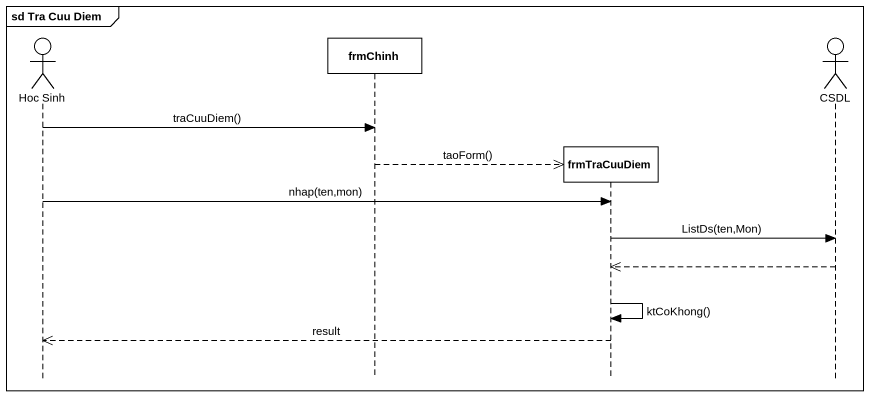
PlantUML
@startuml
mainframe sd Tra Cuu Diem
hide footbox
actor "Hoc Sinh" as Hoc_Sinh
participant frmChinh
participant frmTraCuuDiem
actor CSDL

Hoc_Sinh -> frmChinh : traCuuDiem()
frmChinh -->> frmTraCuuDiem ** : taoForm()
Hoc_Sinh -> frmTraCuuDiem : nhap(ten,mon)
frmTraCuuDiem -> CSDL : ListDs(ten,Mon)
CSDL -->> frmTraCuuDiem
frmTraCuuDiem -> frmTraCuuDiem : ktCoKhong()
frmTraCuuDiem -->> Hoc_Sinh : result
@enduml
